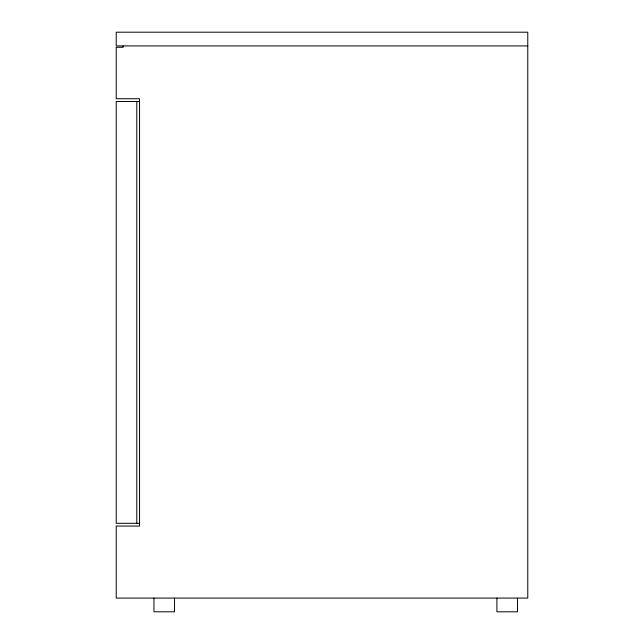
<?xml version="1.0" encoding="UTF-8"?>
<svg xmlns="http://www.w3.org/2000/svg" width="644" height="644" viewBox="0 0 644 644"><rect width="100%" height="100%" fill="white"/><g stroke="black" fill="none" stroke-linecap="round" stroke-linejoin="round"><path stroke-width="0.97" d="M527.774 45.917L116.226 45.917L116.226 32.2L527.774 32.2L527.774 598.083L116.226 598.083L116.226 526.059L139.547 526.059L139.547 98.733L116.226 98.733L116.226 47.294L123.085 47.294L123.085 45.917M139.547 101.478L116.226 101.478L116.226 523.314L139.547 523.314M517.486 598.083L517.486 611.8L496.91 611.8L496.91 598.083M174.524 598.083L174.524 611.8L153.948 611.8L153.948 598.083M136.802 101.478L136.802 523.314"/></g></svg>
